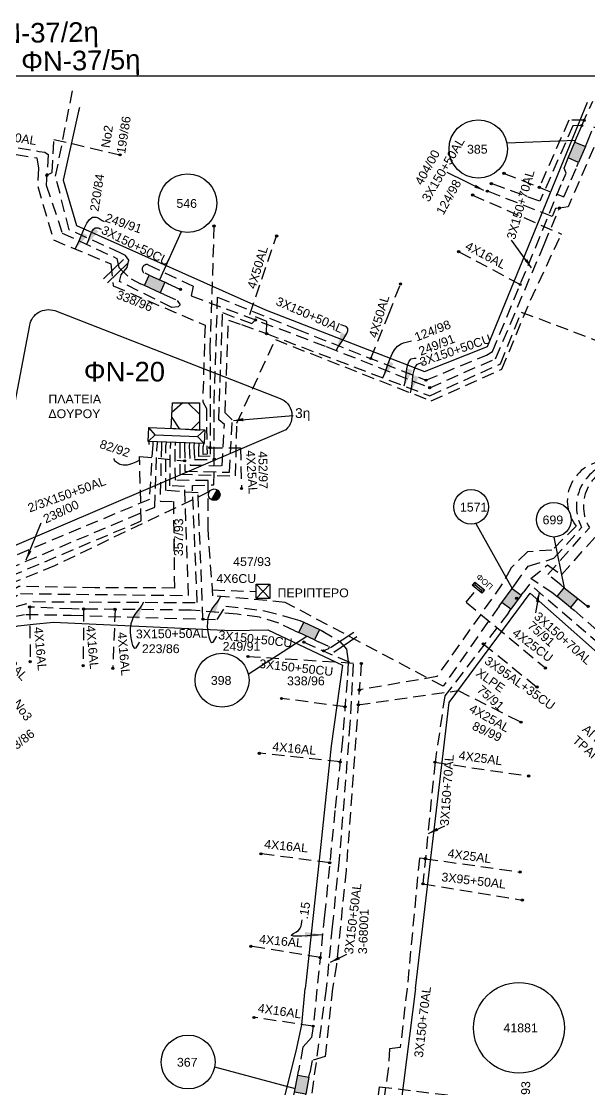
# Model space of a CAD drawing. Header units: millimetres. Extents: x 907 to 2022, y 699 to 1220.
# Drawn here: x 1748 to 1806, y 1105.3 to 1214.4 of the extents above; entities that cross this region are included whole.
import ezdxf

# ---------------------------------------------------------------- set-up
doc = ezdxf.new("R2010")
doc.units = ezdxf.units.MM
doc.linetypes.add('DASHED', pattern=[19.05, 12.7, -6.35])
for name, color, linetype in [('Link Box 4 Διευθύνσεων', 7, 'Continuous'), ('Pillar', 7, 'Continuous'), ('Άγνωστα', 7, 'Continuous'), ('Επιγραφές - Σχήματα', 7, 'Continuous'), ('Καλώδια ΧΤ   3x150+50AL', 7, 'DASHED'), ('Καλώδια ΧΤ   3x150+50CU', 7, 'DASHED'), ('Καλώδια ΧΤ   3x150AL+50XLPE', 7, 'DASHED'), ('Καλώδια ΧΤ   4x25CU', 7, 'DASHED'), ('Καλώδια ΧΤ   4x6CU', 7, 'DASHED'), ('Στύλος ΦΜ', 7, 'Continuous'), ('Στύλος ΦΜ @ 1', 7, 'Continuous'), ('Συνδέσεις', 7, 'Continuous'), ('Τομή', 7, 'Continuous'), ('Υποσταθμός πόλεως', 7, 'Continuous'), ('Υπόβαθρο ΔΕΗ', 7, 'Continuous'), ('Υπόγεια Καλώδια Δικτύου ΧΤ   .15', 7, 'DASHED'), ('Υπόγεια καλώδια Δικτύου ΧΤ και Παρ. ΧΤ - 3X150+70 AL', 7, 'DASHED'), ('Υπόγεια καλώδια Δικτύου ΧΤ και Παρ. ΧΤ X-95  (3X95AL +35CU  XLPE)', 7, 'DASHED'), ('Υπόγεια καλώδια Παροχών ΧΤ   4x16AL', 7, 'DASHED'), ('Υπόγεια καλώδια Παροχών ΧΤ   4x25', 7, 'DASHED'), ('Υπόγεια καλώδια Παροχών ΧΤ   4x50AL', 7, 'DASHED')]:
    doc.layers.add(name, color=color, linetype=linetype)
doc.styles.get("Standard").update_dxf_attribs({"font": 'arial.ttf'})
doc.linetypes.add('SYN_LINE', pattern='A,0.5,-0.0001,["/\\/\\/\\/",Standard,S=0.1,R=0,X=0,Y=-0.05],-0.25', length=0.7501)
doc.dimstyles.new('ISO-25', dxfattribs={"dimtxt": 2.5, "dimasz": 2.5, "dimexe": 1.25, "dimexo": 0.625, "dimtad": 1, "dimtxsty": 'Standard', "dimcen": 2.5, "dimadec": 0, "dimazin": 0, "dimtfac": 1, "dimtmove": 0, "dimatfit": 3, "dimfxl": 1, "dimarcsym": 0})

# ---------------------------------------------------------------- blocks, each defined once
blk = doc.blocks.new('ΤΟΜΗ')
at = {"layer": 'Τομή', "ltscale": 40}
for p, q in [((-5.68, 0), (5.68, 0)), ((5.68, -2.33), (-5.68, -2.33))]:
    blk.add_line(p, q, dxfattribs=at)
blk = doc.blocks.new('LINK BOX 4 ΑΝΑΧΩΡΗΣΕΩΝ')
at = {"layer": 'Link Box 4 Διευθύνσεων', "ltscale": 40}
blk.add_hatch(color=256, dxfattribs=at).paths.add_polyline_path([(-3.54, 0), (-3.54, -4.67), (3.54, -4.67), (3.54, 0)])
for p, q in [((-3.54, 0), (-5.33, 0)), ((5.33, 0), (3.54, 0)), ((-3.54, -4.67), (-5.33, -4.67)), ((5.33, -4.67), (3.54, -4.67))]:
    blk.add_line(p, q, dxfattribs=at)
blk.add_lwpolyline([(-3.54, -4.67), (-3.54, 0), (3.54, 0), (3.54, -4.67)], close=True, dxfattribs=at)
blk = doc.blocks.new('ΥΠΟΣΤΑΘΜΟΣ ΠΟΛΕΩΣ 13 ΑΝΑΧΩΡΗΣΕΩΝ')
at = {"layer": 'Υποσταθμός πόλεως', "ltscale": 40}
for p, q in [((-11.12, -2.82), (-11.12, -4)), ((-9.53, -2.82), (-9.53, -4)), ((-7.77, -2.82), (-7.77, -4)), ((-5.99, -2.82), (-5.99, -4)), ((-4.14, -2.82), (-4.14, -4)), ((-2.3, -2.82), (-2.3, -4)), ((-0.43, -2.82), (-0.43, -4)), ((1.54, -2.82), (1.54, -4)), ((3.43, -2.82), (3.43, -4)), ((5.39, -2.82), (5.39, -4)), ((7.32, -2.82), (7.32, -4)), ((9.32, -2.82), (9.32, -4)), ((11.11, -2.82), (11.11, -4))]:
    blk.add_line(p, q, dxfattribs=at)
blk.add_lwpolyline([(-11.43, 2.82), (11.43, 2.82), (11.43, -2.82), (-11.43, -2.82)], close=True, dxfattribs=at)
for points in [[(-8.62, 0), (-11.43, 2.82)], [(-11.43, -2.82), (-8.62, 0)], [(-8.62, 0), (8.62, 0)], [(8.62, 0), (11.43, 2.82)], [(11.43, -2.82), (8.62, 0)]]:
    blk.add_lwpolyline(points, dxfattribs=at)
at = {"layer": 'Υποσταθμός πόλεως', "linetype": 'SYN_LINE', "ltscale": 40, "flags": 1}
for tag, p in [('ΜΕΤΑΣΧΗΜΑΤΙΣΜΟΣ', (12.22, 1.68)), ('ΙΣΧΥΣ', (12.2, -1.11)), ('ΑΡΙΘΜΟΣ', (12.32, -3.83))]:
    blk.add_attdef(tag, p, '', height=1.8, dxfattribs=at)
blk = doc.blocks.new('ΥΠΑΡΧΩΝ ΤΣΙΜΕΝΤΕΝΙΟΣ ΣΤΥΛΟΣ')
at = {"layer": 'Στύλος ΦΜ'}
blk.add_hatch(color=256, dxfattribs=at).paths.add_polyline_path([(-1.29, -2.28, 0.574793), (2.62, 0, 0.268822), (1.3, 2.27)])
blk.add_line((-1.29, -2.28), (1.3, 2.27), dxfattribs=at)
blk.add_circle((0, 0), 2.62, dxfattribs=at)
at = {"layer": 'Στύλος ΦΜ', "flags": 4}
for tag, p in [('ΑΡΙΘΜΟΣ', (-4.68, 8.05)), ('ΤΥΠΟΣ', (-4.91, 3.03))]:
    blk.add_attdef(tag, p, '', height=4, dxfattribs=at)
blk = doc.blocks.new('_ΣΥΝΔΕΣΗ')
at = {"layer": 'Συνδέσεις', "linetype": 'SYN_LINE', "ltscale": 40}
blk.add_hatch(color=256, dxfattribs=at).paths.add_polyline_path([(0.5, -0.01, 1), (-0.5, -0.01, 1)])
at = {"layer": 'Συνδέσεις'}
blk.add_circle((0, -0.01), 0.5, dxfattribs=at)
blk = doc.blocks.new('Pillar')
at = {"layer": 'Υποσταθμός πόλεως', "linetype": 'Continuous', "ltscale": 40}
blk.add_lwpolyline([(-8.6, 2.8), (8.6, 2.8), (8.6, -2.8), (-8.6, -2.8)], close=True, dxfattribs=at)
for points in [[(-5.8, 0), (-8.6, 2.8)], [(-8.6, -2.8), (-5.8, 0)], [(-5.8, 0), (5.8, 0)], [(5.8, 0), (8.6, 2.8)], [(8.6, -2.8), (5.8, 0)]]:
    blk.add_lwpolyline(points, dxfattribs=at)
at = {"layer": 'Pillar', "ltscale": 40}
blk.add_attdef('PILLAR', (-5.7, 3.7), '', height=2.52, dxfattribs=at)

msp = doc.modelspace()

# ---------------------------------------------------------------- linework, layer by layer
at = {"layer": 'Άγνωστα', "color": 156, "linetype": 'DASHED', "ltscale": 0.1}
for p, q in [((1766.08, 1169.969), (1766.101, 1170.995)), ((1767.246, 1169.995), (1766.08, 1169.969))]:
    msp.add_line(p, q, dxfattribs=at)
at = {"layer": 'Άγνωστα', "color": 5, "linetype": 'DASHED', "ltscale": 0.1}
msp.add_lwpolyline([(1762.559, 1186.497), (1763.895, 1185.894), (1764.177, 1185.434), (1763.996, 1185.227), (1763.34, 1185.183), (1758.002, 1187.818), (1758.176, 1188.504), (1758.785, 1189.243), (1758.948, 1189.983), (1758.6, 1190.462), (1758.132, 1190.723), (1752.871, 1193.096), (1751.486, 1198.563), (1753.243, 1207.42)], dxfattribs=at)
at = {"layer": 'Άγνωστα', "color": 85, "linetype": 'DASHED', "ltscale": 0.1}
for points in [[(1805.17, 1203.748), (1806.281, 1206.231)], [(1805.407, 1204.278), (1803.834, 1204.274), (1800.838, 1197.432)], [(1804.63, 1202.473), (1805.17, 1203.748), (1804.261, 1203.716), (1800.888, 1196.014), (1795.934, 1197.81)], [(1797.236, 1198.855), (1803.321, 1196.451), (1804.668, 1199.564)]]:
    msp.add_lwpolyline(points, dxfattribs=at)
at = {"layer": 'Άγνωστα', "color": 27, "linetype": 'DASHED', "ltscale": 0.1}
msp.add_lwpolyline([(1750.593, 1198.667), (1751.122, 1198.951), (1751.316, 1202.328), (1758.052, 1200.753)], dxfattribs=at)
at = {"layer": 'Άγνωστα', "color": 156, "linetype": 'DASHED', "ltscale": 0.1}
msp.add_lwpolyline([(1767.641, 1193.496), (1767.234, 1181.002), (1767.246, 1169.995)], dxfattribs=at)
at = {"layer": 'Άγνωστα', "color": 2, "ltscale": 0.1}
msp.add_lwpolyline([(1762.835, 1187.653), (1764.223, 1187.02)], dxfattribs=at)
at = {"layer": 'Άγνωστα', "color": 2, "linetype": 'DASHED', "ltscale": 0.1}
for points in [[(1765.118, 1171.033), (1765.198, 1169.09), (1768.474, 1169.01), (1768.721, 1173.227), (1768.126, 1173.716), (1768.521, 1184.642), (1771.499, 1183.526)], [(1771.499, 1183.526), (1771.872, 1183.903)]]:
    msp.add_lwpolyline(points, dxfattribs=at)
at = {"layer": 'Άγνωστα', "color": 6, "linetype": 'DASHED', "ltscale": 0.1}
for points in [[(1766.519, 1153.349), (1766.013, 1166.238), (1762.722, 1166.486), (1762.738, 1171.126)], [(1736.938, 1147.238), (1736.909, 1147.843), (1737.467, 1148.115), (1737.997, 1148.129), (1738.755, 1147.099), (1744.062, 1152.116), (1745.869, 1153.276), (1747.075, 1153.591), (1748.433, 1153.845), (1753.069, 1153.754), (1766.519, 1153.349), (1767.972, 1153.32), (1768.855, 1154.684), (1772.78, 1154.22), (1775.204, 1153.554), (1776.396, 1153.226)], [(1775.898, 1152.17), (1774.272, 1152.934), (1772.295, 1153.543), (1770.017, 1153.865), (1765.324, 1154.276), (1753.149, 1154.394), (1748.847, 1154.59)], [(1781.011, 1144.413), (1774.529, 1145.257)]]:
    msp.add_lwpolyline(points, dxfattribs=at)
at = {"layer": 'Άγνωστα', "color": 1, "linetype": 'DASHED', "ltscale": 0.1}
msp.add_lwpolyline([(1718.522, 1148.331), (1717.608, 1147.34), (1719.088, 1146.081), (1722.194, 1148.932), (1726.512, 1154.107), (1727.204, 1155.687), (1728.6, 1157.618), (1732.094, 1162.464), (1745.117, 1156.998), (1760.211, 1163.379), (1760.051, 1169.971), (1764.656, 1169.52)], dxfattribs=at)
at = {"layer": 'Άγνωστα', "color": 154, "linetype": 'DASHED', "ltscale": 0.1}
msp.add_lwpolyline([(1802.294, 1155.936), (1799.963, 1157.495), (1801.681, 1158.888), (1803.101, 1157.892), (1807.302, 1162.604)], dxfattribs=at)
at = {"layer": 'Άγνωστα', "color": 30, "linetype": 'DASHED', "ltscale": 0.1}
msp.add_lwpolyline([(1788.958, 1126.334), (1799.087, 1124.676)], dxfattribs=at)
at = {"layer": 'Επιγραφές - Σχήματα'}
for points in [[(918.43, 1208.801), (1901.6, 1208.801), (1901.6, 707.265), (918.43, 707.265)], [(1771.931, 1156.918), (1773.355, 1156.918), (1773.355, 1155.461), (1771.931, 1155.461)]]:
    msp.add_lwpolyline(points, close=True, dxfattribs=at)
at = {"layer": 'Επιγραφές - Σχήματα', "ltscale": 0.1}
for points in [[(1797.514, 1201.985), (1804.543, 1202.266)], [(1764.48, 1175.424), (1764.48, 1175.424), (1763.353, 1174.465)], [(1764.986, 1175.424), (1766.162, 1174.265)], [(1763.326, 1173.939), (1764.132, 1172.763)], [(1765.32, 1172.679), (1766.16, 1173.531)], [(1794.351, 1163.108), (1798.048, 1156.48)], [(1802.309, 1161.741), (1803.374, 1156.565)], [(1771.145, 1147.744), (1777.104, 1151.604)], [(1767.709, 1107.646), (1775.919, 1105.43)]]:
    msp.add_lwpolyline(points, dxfattribs=at)
at = {"layer": 'Επιγραφές - Σχήματα'}
for points in [[(1764.289, 1192.908), (1762.072, 1187.997)], [(1760.06, 1169.599), (1759.668, 1169.391), (1759.328, 1169.241), (1759.035, 1169.14), (1758.783, 1169.083), (1758.566, 1169.061), (1758.378, 1169.07), (1758.215, 1169.101), (1758.07, 1169.148), (1757.938, 1169.205), (1757.819, 1169.269), (1757.716, 1169.341), (1757.627, 1169.418), (1757.556, 1169.499), (1757.502, 1169.584), (1757.466, 1169.671), (1757.45, 1169.759)], [(1771.931, 1155.461), (1773.355, 1156.918)], [(1771.931, 1156.918), (1773.355, 1155.461)]]:
    msp.add_lwpolyline(points, dxfattribs=at)
at = {"layer": 'Επιγραφές - Σχήματα', "ltscale": 0.1}
msp.add_lwpolyline([(1763.401, 1175.424), (1766.164, 1175.424), (1766.159, 1172.621), (1763.27, 1172.823)], close=True, dxfattribs=at)
at = {"layer": 'Επιγραφές - Σχήματα', "linetype": 'Continuous'}
for centre, radius in [((1794.601, 1201.35), 2.982), ((1764.954, 1195.815), 2.982), ((1793.876, 1164.81), 1.768), ((1802.309, 1163.509), 1.768), ((1768.465, 1147.126), 2.75), ((1765.005, 1108.15), 2.75)]:
    msp.add_circle(centre, radius, dxfattribs=at)
at = {"layer": 'Επιγραφές - Σχήματα', "color": 1, "linetype": 'Continuous'}
msp.add_circle((1798.754, 1111.636), 4.629, dxfattribs=at)
at = {"layer": 'Καλώδια ΧΤ   3x150+50AL', "color": 2, "ltscale": 0.1}
for points in [[(1805.705, 1202.018), (1806.372, 1203.595), (1807.165, 1203.26), (1803.762, 1195.449), (1802.886, 1195.324)], [(1802.886, 1195.324), (1802.485, 1195.266), (1802.148, 1194.454), (1795.535, 1197.046)], [(1760.921, 1189.53), (1765.518, 1187.338), (1765.326, 1186.361), (1779.093, 1181.193), (1789.654, 1176.981)], [(1776.809, 1151.012), (1781.842, 1148.776), (1781.516, 1142.66), (1780.404, 1128.829), (1779.698, 1121.952), (1779.088, 1115.664), (1777.271, 1102.452), (1775.809, 1100.985), (1772.698, 1087.199), (1782.089, 1083.242), (1783.761, 1082.606)], [(1778.107, 1151.133), (1779.39, 1150.57), (1779.332, 1150.322), (1778.824, 1150.117)]]:
    msp.add_lwpolyline(points, dxfattribs=at)
at = {"layer": 'Καλώδια ΧΤ   3x150+50AL', "color": 173, "ltscale": 0.1}
for points in [[(1738.894, 1200.771), (1739.453, 1200.758), (1739.924, 1202.011), (1749.554, 1200.448), (1749.755, 1199.385), (1749.655, 1197.531), (1751.268, 1192.066), (1757.111, 1189.621), (1757.362, 1187.391), (1766.726, 1183.356), (1766.493, 1175.547), (1766.87, 1174.867), (1766.931, 1170.18), (1766.533, 1170.177), (1766.548, 1170.977)], [(1767.178, 1166.372), (1751.382, 1158.814), (1745.165, 1156.25), (1732.327, 1161.518), (1728.703, 1156.128), (1725.389, 1151.697), (1723.626, 1149.479), (1719.652, 1145.576), (1717.851, 1145.436), (1712.193, 1139.812)]]:
    msp.add_lwpolyline(points, dxfattribs=at)
at = {"layer": 'Καλώδια ΧΤ   3x150+50AL', "color": 85, "ltscale": 0.1}
for points in [[(1765.601, 1171.014), (1765.668, 1169.665), (1767.673, 1169.67), (1767.663, 1175.505), (1768.016, 1186.212), (1776.092, 1182.944), (1789.258, 1177.749)], [(1739.741, 1149.542), (1741.541, 1151.114), (1744.067, 1152.896), (1747.311, 1154.614), (1749.197, 1155.141), (1765.937, 1155.042), (1765.439, 1166.986), (1767.635, 1167.078), (1767.673, 1169.67)]]:
    msp.add_lwpolyline(points, dxfattribs=at)
at = {"layer": 'Καλώδια ΧΤ   3x150+50AL', "color": 5, "ltscale": 0.1}
for points in [[(1730.391, 1165.757), (1731.778, 1165.018), (1731.063, 1163.677), (1738.774, 1160.257), (1744.879, 1157.752), (1761.599, 1164.793), (1761.835, 1171.162)], [(1782.397, 1084.286), (1783.17, 1090.516), (1782.394, 1090.649), (1783.699, 1100.262), (1784.186, 1102.863), (1784.186, 1102.863), (1784.523, 1105.624), (1798.568, 1103.938)]]:
    msp.add_lwpolyline(points, dxfattribs=at)
at = {"layer": 'Καλώδια ΧΤ   3x150+50AL', "color": 62, "ltscale": 0.1}
for points in [[(1761.39, 1171.179), (1761.047, 1165.569)], [(1761.047, 1165.569), (1744.841, 1158.795), (1732.125, 1164.396)]]:
    msp.add_lwpolyline(points, dxfattribs=at)
at = {"layer": 'Καλώδια ΧΤ   3x150+50AL', "color": 30, "ltscale": 0.1}
msp.add_lwpolyline([(1762.277, 1171.144), (1762.148, 1165.416), (1763.506, 1165.368), (1763.603, 1156.533), (1755.501, 1156.562), (1747.744, 1156.684), (1737.921, 1151.047), (1735.555, 1148.719), (1733.366, 1146.548), (1732.63, 1143.988), (1714.116, 1127.044), (1714.664, 1125.808), (1715.546, 1125.66), (1717.381, 1127.366)], dxfattribs=at)
at = {"layer": 'Καλώδια ΧΤ   3x150+50AL', "color": 2, "ltscale": 0.1}
msp.add_arc((1760.782, 1189.087), 0.464, 72.661, 248.24942, dxfattribs=at)
at = {"layer": 'Καλώδια ΧΤ   3x150+50CU', "color": 27, "ltscale": 0.1}
msp.add_lwpolyline([(1743.756, 1211.189), (1740.169, 1202.804), (1749.808, 1201.107), (1750.374, 1201.013), (1750.721, 1200.776), (1750.533, 1197.668), (1752.159, 1192.772), (1757.737, 1190.174), (1757.931, 1189.24), (1759.191, 1188.081), (1760.131, 1187.593)], dxfattribs=at)
at = {"layer": 'Καλώδια ΧΤ   3x150+50CU', "color": 5, "linetype": 'DASHED', "ltscale": 0.1}
msp.add_lwpolyline([(1794.02, 1196.649), (1803.086, 1192.656)], dxfattribs=at)
at = {"layer": 'Καλώδια ΧΤ   3x150+50CU', "color": 151, "ltscale": 0.1}
msp.add_lwpolyline([(1764.157, 1171.071), (1764.174, 1168.165), (1769.847, 1167.97), (1769.973, 1173.366), (1773.901, 1181.885), (1789.812, 1175.631), (1797.011, 1178.872), (1799.932, 1185.929), (1803.086, 1192.656)], dxfattribs=at)
at = {"layer": 'Καλώδια ΧΤ   3x150+50CU', "color": 1, "ltscale": 0.1}
for points in [[(1768.771, 1174.413), (1769.112, 1183.872), (1770.436, 1183.419), (1773.006, 1182.498), (1789.657, 1176.166), (1796.877, 1179.413), (1798.986, 1184.704), (1806.742, 1181.77), (1807.806, 1178.835), (1808.544, 1178.751), (1810.251, 1179.657), (1810.63, 1179.488), (1811.325, 1178.372)], [(1764.63, 1171.052), (1764.674, 1168.459), (1769.219, 1168.354), (1769.509, 1173.703), (1768.771, 1174.413)]]:
    msp.add_lwpolyline(points, dxfattribs=at)
at = {"layer": 'Καλώδια ΧΤ   3x150+50CU', "color": 133, "ltscale": 0.1}
msp.add_lwpolyline([(1718.683, 1129.967), (1719.271, 1130.457), (1719.932, 1130.462), (1730.137, 1139.299), (1733.659, 1142.854), (1734.489, 1146.332), (1737.347, 1148.947), (1739.261, 1150.698), (1743.207, 1153.264), (1747.905, 1155.96), (1765.037, 1155.771), (1764.65, 1166.905), (1763.147, 1166.965), (1763.199, 1171.108)], dxfattribs=at)
at = {"layer": 'Καλώδια ΧΤ   3x150+50CU', "color": 175, "ltscale": 0.1}
msp.add_lwpolyline([(1796.733, 1154.696), (1796.733, 1154.696), (1796.733, 1154.696), (1791.008, 1146.505), (1774.917, 1155.071), (1767.534, 1155.75), (1767.032, 1162.509), (1767.031, 1167.504), (1763.709, 1167.533), (1763.666, 1171.09)], dxfattribs=at)
at = {"layer": 'Καλώδια ΧΤ   3x150+50CU', "color": 85, "ltscale": 0.1}
msp.add_lwpolyline([(1843.867, 1118.624), (1838.579, 1123.365), (1822.437, 1138.334), (1804.369, 1154.266)], dxfattribs=at)
at = {"layer": 'Καλώδια ΧΤ   3x150+50CU', "color": 62, "ltscale": 0.1}
for points in [[(1771.104, 1149.543), (1782.663, 1148.824)], [(1782.663, 1148.824), (1781.977, 1139.349), (1781.119, 1127.699), (1780.14, 1118.104), (1779.727, 1115.664), (1778.969, 1108.699), (1777.655, 1108.3), (1777.412, 1107.028)]]:
    msp.add_lwpolyline(points, dxfattribs=at)
at = {"layer": 'Καλώδια ΧΤ   3x150AL+50XLPE', "color": 30, "ltscale": 0.1}
msp.add_lwpolyline([(1798.314, 1156.84), (1799.703, 1158.75), (1799.703, 1158.75), (1802.324, 1159.566), (1805.147, 1162.728)], dxfattribs=at)
at = {"layer": 'Καλώδια ΧΤ   3x150AL+50XLPE', "color": 85, "ltscale": 0.1}
for points in [[(1803.025, 1156.845), (1801.705, 1157.913), (1801.705, 1157.913), (1801.705, 1157.913), (1805.947, 1162.694)], [(1805.101, 1155.175), (1805.801, 1154.612)]]:
    msp.add_lwpolyline(points, dxfattribs=at)
at = {"layer": 'Καλώδια ΧΤ   3x150AL+50XLPE', "color": 62, "ltscale": 0.1}
for points in [[(1804.595, 1162.856), (1802.115, 1160.387)], [(1802.115, 1160.387), (1799.62, 1160.24), (1799.62, 1160.24), (1799.62, 1160.24), (1799.62, 1160.24), (1799.62, 1160.24), (1797.963, 1158.584), (1797.963, 1158.584), (1797.052, 1156.951), (1790.366, 1147.492), (1782.371, 1146.112)]]:
    msp.add_lwpolyline(points, dxfattribs=at)
msp.add_arc((1807.757, 1165.419), 4.071, 95.90786, 219.02509, dxfattribs=at)
at = {"layer": 'Καλώδια ΧΤ   3x150AL+50XLPE', "color": 30, "ltscale": 0.1}
msp.add_arc((1809.182, 1164.859), 4.564, 102.14841, 207.84273, dxfattribs=at)
at = {"layer": 'Καλώδια ΧΤ   3x150AL+50XLPE', "color": 85, "ltscale": 0.1}
msp.add_arc((1809.517, 1164.894), 4.193, 99.79057, 211.64388, dxfattribs=at)
at = {"layer": 'Καλώδια ΧΤ   4x25CU', "color": 30, "ltscale": 0.1}
for points in [[(1793.366, 1155.092), (1794.483, 1156.421)], [(1793.366, 1155.092), (1801.454, 1148.374)]]:
    msp.add_lwpolyline(points, dxfattribs=at)
at = {"layer": 'Καλώδια ΧΤ   4x6CU', "color": 173, "ltscale": 0.1}
msp.add_lwpolyline([(1767.49, 1156.338), (1771.881, 1156.186)], dxfattribs=at)
at = {"layer": 'Υπόβαθρο ΔΕΗ', "ltscale": 0.1}
for points in [[(1753.905, 1205.579), (1753.813, 1205.21), (1752.244, 1198.154), (1753.628, 1193.543), (1772.913, 1184.92), (1789.13, 1178.624), (1795.555, 1181.194), (1805.739, 1206.129)], [(1788.213, 1115.664), (1791.646, 1144.847), (1799.883, 1155.991), (1829.724, 1129.558), (1841.153, 1118.816), (1844.742, 1115.664)], [(1705.292, 1115.664), (1713.726, 1122.937), (1727.045, 1107.345), (1731.496, 1111.484), (1718.388, 1127.146), (1734.599, 1141.516), (1744.997, 1151.189), (1746.576, 1152.379), (1747.663, 1152.689), (1749.194, 1152.844), (1751.256, 1153.053), (1769.415, 1152.207), (1773.13, 1152.278), (1780.75, 1148.664), (1779.609, 1140.423), (1778.463, 1129.702), (1777.01, 1116.213), (1776.948, 1115.664)], [(1705.292, 1115.664), (1695.743, 1107.254), (1696.229, 1101.851), (1714.565, 1091.642), (1731.233, 1082.4), (1748.357, 1073.02), (1763.523, 1064.623), (1765.34, 1069.935), (1769.477, 1083.171), (1776.017, 1109.244), (1776.599, 1111.949), (1776.948, 1115.664)], [(1788.213, 1115.664), (1785.408, 1093.639), (1784.427, 1084.726), (1780.75, 1076.392), (1777.05, 1066.051), (1774.661, 1059.957), (1783.072, 1055.524), (1820.701, 1037.475), (1861.642, 1017.24), (1878.383, 1057.234), (1883.357, 1069.871), (1886.997, 1079.026), (1856.355, 1105.586), (1844.742, 1115.664)]]:
    msp.add_lwpolyline(points, dxfattribs=at)
msp.add_lwpolyline([(1744.917, 1162.821), (1748.841, 1183.368, -0.4559269), (1751.389, 1184.849), (1774.381, 1175.892, -0.5556242), (1774.979, 1172.695), (1747.303, 1160.837, -0.8343082), (1744.917, 1162.821, -1)], format="xyb", dxfattribs=at)
at = {"layer": 'Υπόγεια Καλώδια Δικτύου ΧΤ   .15', "color": 6, "ltscale": 0.1}
for points in [[(1778.603, 1152.189), (1780.47, 1151.071), (1781.144, 1150.281), (1781.339, 1148.882), (1781.218, 1147.13), (1780.75, 1140.995), (1779.981, 1133.819), (1778.923, 1123.153), (1777.734, 1111.574)], [(1777.734, 1111.574), (1777.575, 1110.647), (1776.715, 1109.695), (1776.266, 1107.247)]]:
    msp.add_lwpolyline(points, dxfattribs=at)
at = {"layer": 'Υπόγεια καλώδια Δικτύου ΧΤ και Παρ. ΧΤ - 3X150+70 AL', "color": 85, "ltscale": 0.1}
msp.add_lwpolyline([(1789.258, 1177.749), (1795.444, 1180.309), (1796.05, 1180.664), (1800.432, 1191.27), (1803.227, 1198.112), (1803.567, 1198.896), (1803.352, 1199.404), (1803.593, 1200.019)], dxfattribs=at)
at = {"layer": 'Υπόγεια καλώδια Δικτύου ΧΤ και Παρ. ΧΤ - 3X150+70 AL', "color": 2, "ltscale": 0.1}
msp.add_lwpolyline([(1789.654, 1176.981), (1796.363, 1179.938), (1801.324, 1191.607), (1802.886, 1195.324)], dxfattribs=at)
at = {"layer": 'Υπόγεια καλώδια Δικτύου ΧΤ και Παρ. ΧΤ - 3X150+70 AL', "color": 30, "ltscale": 0.1}
for points in [[(1811.362, 1147.015), (1799.839, 1156.924), (1799.253, 1156.148)], [(1797.673, 1154.003), (1791.188, 1145.513), (1790.19, 1138.752), (1788.958, 1126.334)], [(1789.207, 1128.902), (1788.591, 1128.961), (1787.342, 1115.664), (1786.639, 1109.635), (1785.561, 1109.503), (1785.415, 1107.425), (1784.446, 1100.584), (1783.912, 1096.6)]]:
    msp.add_lwpolyline(points, dxfattribs=at)
at = {"layer": 'Υπόγεια καλώδια Δικτύου ΧΤ και Παρ. ΧΤ X-95  (3X95AL +35CU  XLPE)', "color": 30, "ltscale": 0.1}
msp.add_lwpolyline([(1795.103, 1150.838), (1800.587, 1146.424)], dxfattribs=at)
at = {"layer": 'Υπόγεια καλώδια Παροχών ΧΤ   4x16AL', "color": 85, "ltscale": 0.1}
msp.add_lwpolyline([(1798.88, 1187.514), (1792.597, 1190.858)], dxfattribs=at)
at = {"layer": 'Υπόγεια καλώδια Παροχών ΧΤ   4x16AL', "color": 6, "ltscale": 0.1}
for points in [[(1748.847, 1154.59), (1748.889, 1149.01)], [(1754.345, 1154.383), (1754.293, 1148.612)], [(1757.549, 1154.352), (1757.324, 1148.339)], [(1780.513, 1138.782), (1772.271, 1139.669)], [(1779.452, 1128.486), (1772.429, 1129.401)], [(1778.477, 1118.807), (1771.399, 1119.959)], [(1777.758, 1111.803), (1771.73, 1112.698)]]:
    msp.add_lwpolyline(points, dxfattribs=at)
at = {"layer": 'Υπόγεια καλώδια Παροχών ΧΤ   4x25', "ltscale": 0.1}
msp.add_lwpolyline([(1767.245, 1170.851), (1770.34, 1170.849), (1770.447, 1166.697)], dxfattribs=at)
at = {"layer": 'Υπόγεια καλώδια Παροχών ΧΤ   4x25', "color": 62, "ltscale": 0.1}
msp.add_lwpolyline([(1782.311, 1144.598), (1792.55, 1146.069), (1798.961, 1142.841)], dxfattribs=at)
at = {"layer": 'Υπόγεια καλώδια Παροχών ΧΤ   4x25', "color": 30, "ltscale": 0.1}
for points in [[(1790.19, 1138.752), (1799.733, 1137.343)], [(1789.213, 1128.901), (1798.878, 1127.545)]]:
    msp.add_lwpolyline(points, dxfattribs=at)
at = {"layer": 'Υπόγεια καλώδια Παροχών ΧΤ   4x50AL', "color": 1, "ltscale": 0.1}
msp.add_lwpolyline([(1773.006, 1182.498), (1773.048, 1183.755), (1771.302, 1184.462), (1774.029, 1192.468)], dxfattribs=at)
at = {"layer": 'Υπόγεια καλώδια Παροχών ΧΤ   4x50AL', "color": 85, "ltscale": 0.1}
msp.add_lwpolyline([(1783.643, 1179.965), (1785.449, 1184.433), (1786.663, 1187.563)], dxfattribs=at)

# ---------------------------------------------------------------- block references
at = {"layer": 'Link Box 4 Διευθύνσεων', "xscale": 0.2499999999999998, "yscale": 0.2499999999999998, "zscale": 0.2499999999999998}
for p, rotation in [((1805.186, 1200.791), 247.0783331610683), ((1761.825, 1188.109), 335.7095641501978), ((1798.463, 1155.076), 233.6090561435564), ((1803.332, 1155.101), 141.1808351353071), ((1777.104, 1151.604), 154.8370008664189), ((1777.162, 1105.72), 259.1884953958856)]:
    msp.add_blockref('LINK BOX 4 ΑΝΑΧΩΡΗΣΕΩΝ', p, dxfattribs=dict(at, rotation=rotation))
at = {"layer": 'Pillar', "xscale": 0.0739374999999808, "yscale": 0.0739374999999808, "zscale": 0.0739374999999808, "rotation": 320.6391883969603}
msp.add_blockref('Pillar', (1794.615, 1156.582), dxfattribs=at)
at = {"layer": 'Στύλος ΦΜ @ 1', "ltscale": 40, "xscale": 0.2249999999999091, "yscale": 0.2249999999999091, "zscale": 0.2249999999999091}
msp.add_blockref('ΥΠΑΡΧΩΝ ΤΣΙΜΕΝΤΕΝΙΟΣ ΣΤΥΛΟΣ', (1767.676, 1166.057), dxfattribs=at)
at = {"layer": 'Συνδέσεις', "xscale": 0.2249999999999091, "yscale": 0.2249999999999091, "zscale": 0.2249999999999091}
for p in [(1805.408, 1204.281), (1805.17, 1203.751), (1758.053, 1200.755), (1750.594, 1198.67), (1797.237, 1198.858), (1795.935, 1197.813), (1800.839, 1197.435), (1794.021, 1196.652), (1795.536, 1197.049), (1802.887, 1195.326), (1767.642, 1193.498), (1774.03, 1192.47), (1792.598, 1190.86), (1786.664, 1187.565), (1798.881, 1187.516), (1764.223, 1187.02), (1771.872, 1183.903), (1773.007, 1182.501), (1783.644, 1179.967), (1789.259, 1177.751), (1789.655, 1176.984), (1767.245, 1170.853), (1764.656, 1169.523), (1767.674, 1169.673), (1770.448, 1166.699), (1798.521, 1155.49), (1748.847, 1154.592), (1754.345, 1154.385), (1757.549, 1154.354), (1805.812, 1154.656), (1766.52, 1153.352), (1776.81, 1151.015), (1795.103, 1150.84), (1771.105, 1149.545), (1778.824, 1150.12), (1748.89, 1149.012), (1754.294, 1148.614), (1757.325, 1148.341), (1782.664, 1148.827), (1801.455, 1148.376), (1782.469, 1146.131), (1800.588, 1146.427), (1774.529, 1145.26), (1781.011, 1144.413), (1782.358, 1144.608), (1798.962, 1142.843), (1772.272, 1139.671), (1780.514, 1138.785), (1790.191, 1138.755), (1799.734, 1137.346), (1772.43, 1129.403), (1789.213, 1128.904), (1779.453, 1128.489), (1798.878, 1127.548), (1788.959, 1126.337), (1799.088, 1124.679), (1771.4, 1119.962), (1778.478, 1118.81), (1771.731, 1112.7), (1777.759, 1111.806)]:
    msp.add_blockref('_ΣΥΝΔΕΣΗ', p, dxfattribs=at)
at = {"layer": 'Τομή'}
for p, xscale, yscale, zscale, rotation in [((1757.406, 1189.094), 0.2499999999999999, 0.2499999999999999, 0.2499999999999999, 44.05574499544286), ((1780.721, 1151.238), 0.2499999999999998, 0.2499999999999998, 0.2499999999999998, 33.7321219316604)]:
    msp.add_blockref('ΤΟΜΗ', p, dxfattribs=dict(at, xscale=xscale, yscale=yscale, zscale=zscale, rotation=rotation))
at = {"layer": 'Υποσταθμός πόλεως', "xscale": 0.25, "yscale": 0.25, "zscale": 0.25, "rotation": 357.7592080466928}
msp.add_blockref('ΥΠΟΣΤΑΘΜΟΣ ΠΟΛΕΩΣ 13 ΑΝΑΧΩΡΗΣΕΩΝ', (1763.811, 1172.086), dxfattribs=at)

# ---------------------------------------------------------------- texts
at = {"layer": 'Επιγραφές - Σχήματα', "linetype": 'Continuous', "width": 23.56556, "attachment_point": 1}
for s, insert, char_height, rotation in [('ΦΝ-37/2η', (1743.701, 1214.108), 2, 1.02002), ('ΦΝ-37/5η', (1747.955, 1211.274), 2, 1.02002), ('3η', (1775.922, 1174.89), 1, 359.60407)]:
    msp.add_mtext(s, dxfattribs=dict(at, insert=insert, char_height=char_height, rotation=rotation))
at = {"layer": 'Επιγραφές - Σχήματα', "attachment_point": 1}
for s, insert, char_height, rotation in [('199/86', (1757.687, 1200.962), 0.9, 81.20437), ('No2', (1756.103, 1201.548), 0.9, 81.20437), ('404/00', (1788.076, 1198.006), 0.9, 60.95564), ('220/84', (1754.971, 1195.061), 0.9, 81.20437), ('124/98', (1790.252, 1194.979), 0.9, 60.95564), ('249/91', (1756.747, 1194.816), 0.9, 341.13195), ('338/96', (1757.92, 1186.967), 0.9, 338.6033), ('124/98', (1787.988, 1182.525), 0.9, 21.36482), ('249/91', (1788.413, 1181.073), 0.9, 21.36482), ('82/92', (1756.185, 1171.71), 0.9, 341.54139), ('452/97', (1773.074, 1170.503), 0.9, 270.7078), ('238/00', (1750.104, 1163.925), 0.9, 25.04081), ('357/93', (1763.569, 1159.791), 0.9, 89.5631), ('ΦΟΠ', (1794.72, 1158.033), 0.6, 318.59368), ('75/91', (1800.144, 1153.232), 0.9, 318.59368), ('75/91', (1794.978, 1146.711), 0.9, 318.59368), ('No3', (1747.828, 1145.278), 0.9, 305.37832), ('89/99', (1794.262, 1142.948), 0.9, 335.10539), ('223/86', (1745.852, 1139.837), 0.9, 37.9399), ('ΑΓΡΟΤΙΚΗ\\PΤΡΑΠΕΖΑ', (1805.723, 1142.674), 0.9, 318.59368), ('3X95+50AL', (1790.909, 1127.499), 0.9, 353.34121), ('3-68001', (1782.343, 1119.179), 0.9, 87.69199), ('39/93', (1798.926, 1103.057), 0.9, 88.60083)]:
    msp.add_mtext_dynamic_manual_height_columns(s, width=10.09091, gutter_width=12.5, heights=[0], dxfattribs=dict(at, insert=insert, char_height=char_height, rotation=rotation))
for s, insert, char_height in [('385', (1793.457, 1201.773), 0.9), ('546', (1763.811, 1196.238), 0.9), ('ΦΝ-20', (1754.359, 1179.618), 2), ('1571', (1792.732, 1165.234), 0.9), ('699', (1801.165, 1163.932), 0.9), ('457/93', (1769.599, 1159.677), 0.9), ('223/86', (1760.289, 1150.787), 0.9), ('249/91', (1768.525, 1151.027), 0.9), ('398', (1767.321, 1147.55), 0.9), ('338/96', (1775.095, 1147.502), 0.9), ('41881', (1797.178, 1112.082), 0.9), ('367', (1763.862, 1108.573), 0.9)]:
    msp.add_mtext_dynamic_manual_height_columns(s, width=10.09091, gutter_width=12.5, heights=[0], dxfattribs=dict(at, insert=insert, char_height=char_height))
at = {"layer": 'Επιγραφές - Σχήματα', "linetype": 'DASHED', "char_height": 0.9, "width": 11.20522, "attachment_point": 1}
for s, insert in [('ΠΛΑΤΕΙΑ \\PΔΟΥΡΟΥ', (1750.746, 1176.277)), ('ΠΕΡΙΠΤΕΡΟ', (1774.128, 1156.49))]:
    msp.add_mtext(s, dxfattribs=dict(at, insert=insert))
at = {"layer": 'Καλώδια ΧΤ   3x150+50AL', "color": 7, "char_height": 0.9, "width": 84.18588, "attachment_point": 1}
for s, insert, rotation in [('3X150+50AL', (1742.389, 1203.774), 350.99388), ('3X150+50AL', (1788.783, 1196.33), 59.59032), ('3X150+50AL', (1774.231, 1186.294), 336.33079), ('2/3X150+50AL', (1748.538, 1165.087), 19.89906), ('3X150+50AL', (1759.671, 1152.288), 0.55849), ('3X150+50AL', (1780.922, 1119.222), 83.10501)]:
    msp.add_mtext(s, dxfattribs=dict(at, insert=insert, rotation=rotation))
at = {"layer": 'Καλώδια ΧΤ   3x150+50CU', "color": 7, "char_height": 0.9, "width": 84.18588, "attachment_point": 1}
for insert, rotation in [((1756.461, 1193.576), 333.66709), ((1788.521, 1179.991), 19.01623), ((1768.145, 1152.206), 353.64173), ((1772.316, 1149.275), 353.64173)]:
    msp.add_mtext('3X150+50CU', dxfattribs=dict(at, insert=insert, rotation=rotation))
at = {"layer": 'Καλώδια ΧΤ   4x25CU', "color": 7, "insert": (1798.535, 1152.496), "char_height": 0.9, "width": 84.18588, "attachment_point": 1, "rotation": 322.97368}
msp.add_mtext('4X25CU', dxfattribs=at)
at = {"layer": 'Καλώδια ΧΤ   4x6CU', "color": 7, "insert": (1767.888, 1157.949), "char_height": 0.9, "width": 84.18588, "attachment_point": 1}
msp.add_mtext('4X6CU', dxfattribs=at)
at = {"layer": 'Υπόγεια Καλώδια Δικτύου ΧΤ   .15', "color": 7, "insert": (1776.313, 1122.829), "char_height": 0.9, "width": 84.18588, "attachment_point": 1, "rotation": 81.4229}
msp.add_mtext('.15', dxfattribs=at)
at = {"layer": 'Υπόγεια καλώδια Δικτύου ΧΤ και Παρ. ΧΤ - 3X150+70 AL', "color": 7, "char_height": 0.9, "width": 84.18588, "attachment_point": 1}
for insert, rotation in [((1797.472, 1192.285), 73.92684), ((1800.812, 1154.18), 318.41726), ((1790.685, 1132.292), 85.83798), ((1788.049, 1108.66), 83.3938)]:
    msp.add_mtext('3X150+70AL', dxfattribs=dict(at, insert=insert, rotation=rotation))
at = {"layer": 'Υπόγεια καλώδια Δικτύου ΧΤ και Παρ. ΧΤ X-95  (3X95AL +35CU  XLPE)', "insert": (1795.672, 1149.631), "char_height": 0.9, "width": 84.18588, "attachment_point": 1, "rotation": 324.64785}
msp.add_mtext('3X95AL+35CU  \\PXLPE', dxfattribs=at)
at = {"layer": 'Υπόγεια καλώδια Παροχών ΧΤ   4x16AL', "color": 7, "char_height": 0.9, "width": 84.18588, "attachment_point": 1}
for insert, rotation in [((1793.6, 1191.954), 331.97778), ((1755.489, 1152.756), 275.3118), ((1750.169, 1152.603), 275.3118), ((1758.688, 1152.08), 275.3118), ((1773.654, 1140.814), 354.58516), ((1772.822, 1130.856), 354.58516), ((1772.3, 1121.157), 354.58516), ((1772.2, 1114.122), 351.71411)]:
    msp.add_mtext('4X16AL', dxfattribs=dict(at, insert=insert, rotation=rotation))
at = {"layer": 'Υπόγεια καλώδια Παροχών ΧΤ   4x25', "color": 7, "char_height": 0.9, "width": 84.18588, "attachment_point": 1}
for insert, rotation in [((1771.792, 1170.63), 273.88239), ((1794.021, 1144.735), 330.81118), ((1792.688, 1139.925), 352.31528), ((1791.559, 1129.926), 352.31528)]:
    msp.add_mtext('4X25AL', dxfattribs=dict(at, insert=insert, rotation=rotation))
at = {"layer": 'Υπόγεια καλώδια Παροχών ΧΤ   4x50AL', "color": 7, "char_height": 0.9, "width": 84.18588, "attachment_point": 1}
for insert, rotation in [((1771.008, 1187.251), 73.19412), ((1783.397, 1182.244), 73.19412), ((1745.739, 1150.939), 311.75061)]:
    msp.add_mtext('4X50AL', dxfattribs=dict(at, insert=insert, rotation=rotation))

# ---------------------------------------------------------------- leaders
at = {"layer": 'Επιγραφές - Σχήματα', "ltscale": 40}
for points in [[(1795.178, 1197.122), (1791.425, 1198.939)], [(1800.049, 1189.202), (1798.009, 1192.044)], [(1769.633, 1173.636), (1775.736, 1174.153)], [(1748.495, 1159.411), (1750.015, 1163.179)], [(1800.806, 1156.093), (1800.43, 1154.003)], [(1789.528, 1131.492), (1791.185, 1132.247)], [(1779.512, 1118.328), (1781.195, 1119.158)]]:
    msp.add_leader(points, dimstyle='ISO-25', override={"dimasz": 1, "dimtad": 0}, dxfattribs=at)
at = {"layer": 'Επιγραφές - Σχήματα', "path_type": 1}
for points, override in [([(1753.48, 1191.14), (1755.624, 1194.393), (1756.446, 1193.935)], {"dimasz": 1.8, "dimgap": 0.625, "dimtad": 0}), ([(1754.633, 1191.594), (1755.727, 1193.312), (1756.142, 1193.17)], {"dimasz": 1.8, "dimgap": 0.625, "dimtad": 0}), ([(1760.449, 1155.09), (1759.106, 1152.407), (1759.692, 1150.418), (1760.057, 1151.043)], {"dimasz": 1.8, "dimgap": 0.625, "dimtad": 0}), ([(1768.308, 1155.679), (1766.965, 1152.996), (1767.551, 1151.006), (1767.916, 1151.631)], {"dimasz": 1.8, "dimgap": 0.625, "dimtad": 0}), ([(1778.715, 1121.125), (1775.589, 1121.157), (1776.449, 1121.805), (1776.635, 1122.673)], {"dimasz": 1.8, "dimtad": 0})]:
    msp.add_leader(points, dimstyle='ISO-25', override=override, dxfattribs=at)
at = {"layer": 'Επιγραφές - Σχήματα', "ltscale": 0.2, "path_type": 1}
for points in [[(1780.149, 1180.857), (1781.172, 1183.205), (1780.535, 1183.397)], [(1784.858, 1177.991), (1786.723, 1181.458), (1787.78, 1181.754)], [(1787.054, 1177.156), (1788.054, 1180.012), (1788.282, 1180.009)], [(1787.674, 1176.472), (1788.743, 1179.504), (1788.972, 1179.501)]]:
    msp.add_leader(points, dimstyle='ISO-25', override={"dimasz": 1.8, "dimgap": 0.625, "dimtad": 0}, dxfattribs=at)

doc.saveas('drawing.dxf')
